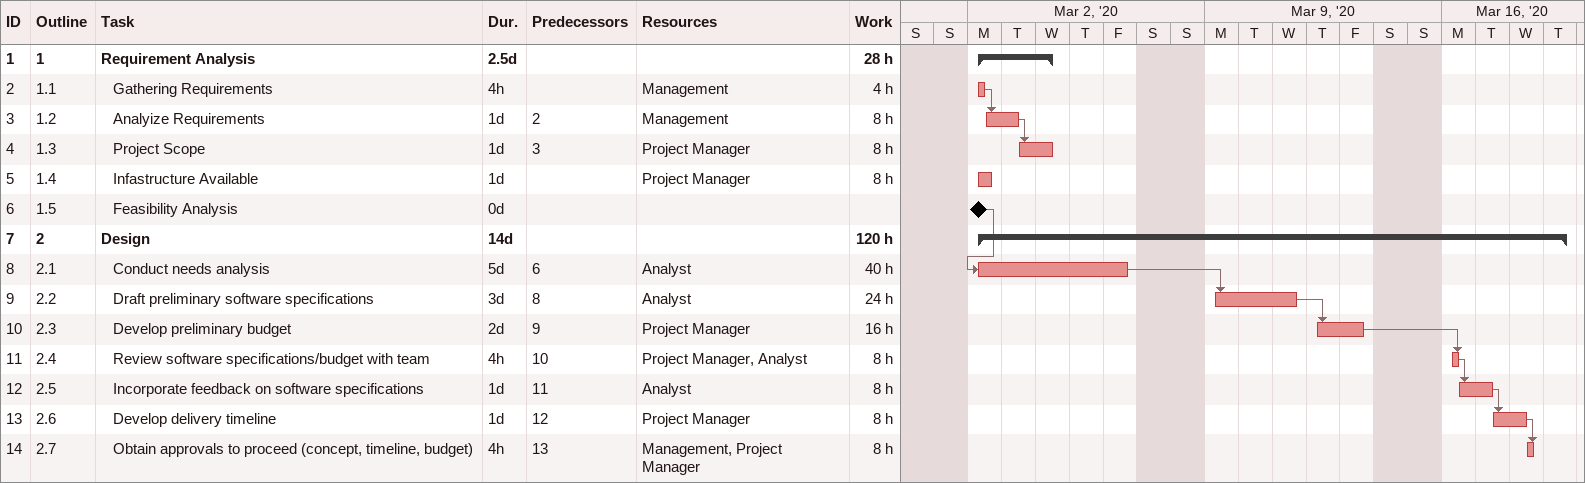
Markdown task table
| ID | WBS | Task | Duration | Start | Finish | Predecessors | Resources | Work (h) |
|---|---|---|---|---|---|---|---|---|
| 1 | 1 | **Requirement Analysis** | 2.5d | 2020-03-02 | 2020-03-04 |  |  | 28 |
| 2 | 1.1 | Gathering Requirements | 4h | 2020-03-02 | 2020-03-02 |  | Management | 4 |
| 3 | 1.2 | Analyize Requirements | 1d | 2020-03-02 | 2020-03-03 | 2 | Management | 8 |
| 4 | 1.3 | Project Scope | 1d | 2020-03-03 | 2020-03-04 | 3 | Project Manager | 8 |
| 5 | 1.4 | Infastructure Available | 1d | 2020-03-02 | 2020-03-02 |  | Project Manager | 8 |
| 6 | 1.5 | Feasibility Analysis | 0d | 2020-03-02 | 2020-03-02 |  |  |  |
| 7 | 2 | **Design** | 14d | 2020-03-02 | 2020-03-19 |  |  | 120 |
| 8 | 2.1 | Conduct needs analysis | 5d | 2020-03-02 | 2020-03-06 | 6 | Analyst | 40 |
| 9 | 2.2 | Draft preliminary software specifications | 3d | 2020-03-09 | 2020-03-11 | 8 | Analyst | 24 |
| 10 | 2.3 | Develop preliminary budget | 2d | 2020-03-12 | 2020-03-13 | 9 | Project Manager | 16 |
| 11 | 2.4 | Review software specifications/budget with team | 4h | 2020-03-16 | 2020-03-16 | 10 | Project Manager, Analyst | 8 |
| 12 | 2.5 | Incorporate feedback on software specifications | 1d | 2020-03-16 | 2020-03-17 | 11 | Analyst | 8 |
| 13 | 2.6 | Develop delivery timeline | 1d | 2020-03-17 | 2020-03-18 | 12 | Project Manager | 8 |
| 14 | 2.7 | Obtain approvals to proceed (concept, timeline, budget) | 4h | 2020-03-18 | 2020-03-18 | 13 | Management, Project Manager | 8 |
